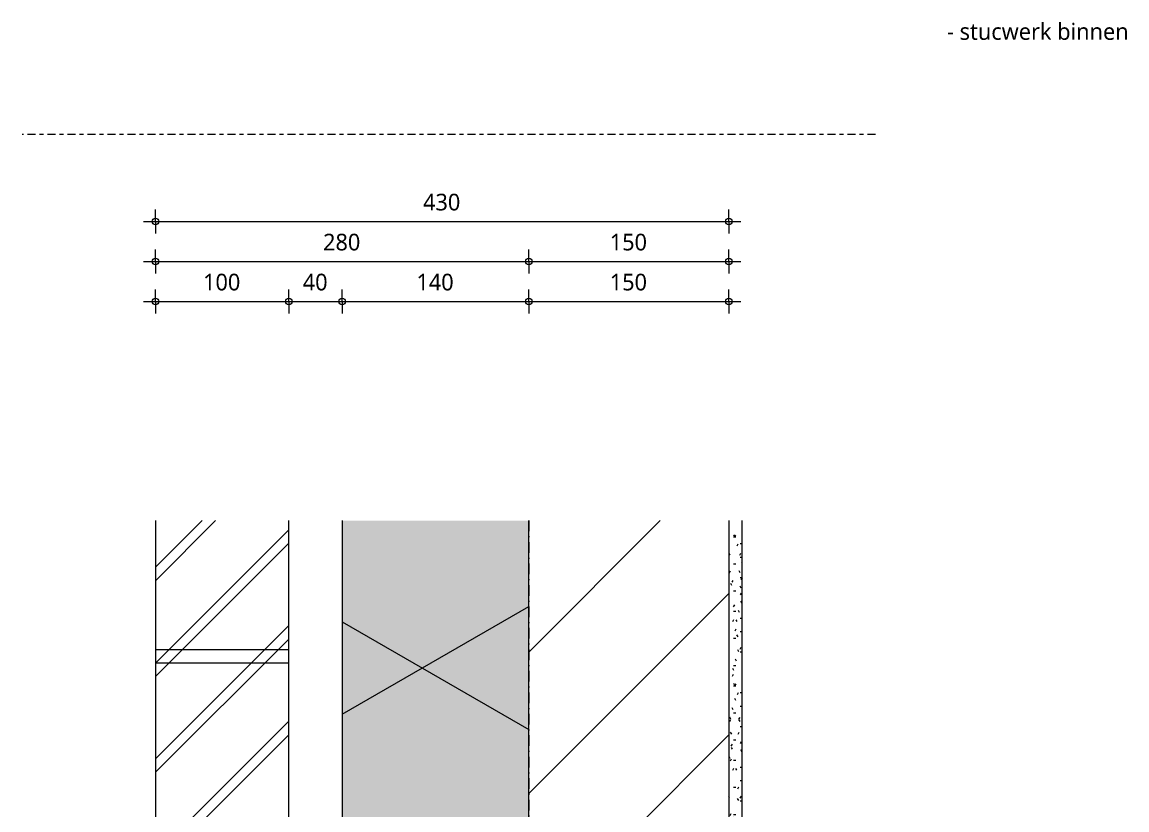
# Model space of a CAD drawing. Header units: millimetres. Extents: x -435 to 27166, y -19117 to 26500.
# Drawn here: x 1671 to 2500, y 16676 to 17267 of the extents above; entities that cross this region are included whole.
import ezdxf

# ---------------------------------------------------------------- set-up
doc = ezdxf.new("R2010")
doc.units = ezdxf.units.MM
doc.linetypes.add('MV_center', pattern=[15, 6, -3, 3, -3])
doc.linetypes.add('MV_stramien', pattern=[16, 8, -4, 0, -4])
for name, color, linetype, lineweight in [('A-ANNO-DIMS', 211, 'Continuous', 13), ('A-ANNO-DIMS-5', 211, 'Continuous', 13), ('A-DETL', 90, 'Continuous', 13), ('A-DETL-GENF', 92, 'Continuous', 18), ('G-ANNO-TEXT', 231, 'Continuous', 13)]:
    doc.layers.add(name, color=color, linetype=linetype, lineweight=lineweight)
doc.styles.add('Segoe UI_3', font='segoeui.ttf', dxfattribs={"height": 12.5})
doc.dimstyles.new('2_5_mm', dxfattribs={"dimscale": 304.8, "dimtxt": 13.092049, "dimasz": 0.016404, "dimexe": 0.029528, "dimexo": 0.0625, "dimgap": 0.014764, "dimtad": 1, "dimdec": 0, "dimzin": 0, "dimdsep": 46, "dimtxsty": 'Segoe UI_3', "dimblk1": 'DOTBLANK', "dimblk2": 'DOTBLANK', "dimsah": 1, "dimcen": 0.09, "dimdle": 0.029528, "dimazin": 0, "dimtfac": 1, "dimtdec": 4, "dimtix": 1, "dimtmove": 0, "dimatfit": 3, "dimfxl": 0.029528, "dimfxlon": 1, "dimtvp": 1, "dimtfill": 1, "dimtolj": 1, "dimtzin": 0, "dimarcsym": 2})

# ---------------------------------------------------------------- blocks, each defined once
blk = doc.blocks.new('42 isolatie - Type 1-3762229-Details Appartement')
at = {"layer": 'A-DETL-GENF'}
blk.add_hatch(color=256, dxfattribs=at).paths.add_polyline_path([(0.28, 0.8), (397.26, 0.8), (397.26, 140.8), (0.28, 140.8), (0.28, 71.51)])
at = {"layer": 'A-DETL-GENF', "lineweight": 13}
h = blk.add_hatch(dxfattribs=at)
h.set_pattern_fill('FP_8', color=256, style=0, pattern_type=2)
h.set_pattern_definition([(60, (-857.8, 704), (-121.936, 70.4), []), (120, (-857.8, 704), (-121.936, -70.4), [])])
h.paths.add_polyline_path([(0.28, 0.8), (397.26, 0.8), (397.26, 140.8), (0.28, 140.8), (0.28, 71.51)])
at = {"layer": 'A-DETL-GENF'}
for p, q in [((397.26, 140.8), (0.28, 140.8)), ((0.28, 140.8), (0.28, 0.8)), ((397.26, 140.8), (0.28, 140.8)), ((0.28, 140.8), (0.28, 0.8)), ((0.28, 0.8), (397.26, 0.8)), ((0.28, 0.8), (397.26, 0.8))]:
    blk.add_line(p, q, dxfattribs=at)
blk = doc.blocks.new('NLRS_00_DI_maskeer - Type 1-4234950-Details Appartement')
at = {"layer": 'A-DETL-GENF', "linetype": 'MV_center'}
blk.add_line((-100, 0), (540, 0), dxfattribs=at)
blk = doc.blocks.new('DIMBLOCK80-Details Appartement')
at = {"layer": 'A-ANNO-DIMS-5'}
for p, q in [((1771.16, 17057.32), (1771.16, 17066.32)), ((1871.16, 17057.32), (1871.16, 17066.32)), ((1762.16, 17057.32), (1871.16, 17057.32)), ((1771.16, 17057.32), (1771.16, 17048.32)), ((1871.16, 17057.32), (1871.16, 17048.32))]:
    blk.add_line(p, q, dxfattribs=at)
for centre in [(1771.16, 17057.32), (1871.16, 17057.32)]:
    blk.add_circle(centre, 2.5, dxfattribs=at)
at = {"layer": 'A-ANNO-DIMS-5', "color": 0, "insert": (1806.88, 17078.13), "char_height": 12.5, "width": 34.2774, "attachment_point": 1, "line_spacing_factor": 1.142579, "style": 'Segoe UI_3', "bg_fill": 3, "box_fill_scale": 1.25, "bg_fill_color": 9, "bg_fill_true_color": 13158600, "bg_fill_transparency": 0}
blk.add_mtext('100', dxfattribs=at)
blk = doc.blocks.new('_DotBlank')
at = {"color": 0, "linetype": 'ByBlock', "lineweight": -2}
blk.add_line((-0.5, 0), (-1, 0), dxfattribs=at)
blk.add_circle((0, 0), 0.5, dxfattribs=at)
blk = doc.blocks.new('DIMBLOCK81-Details Appartement')
at = {"layer": 'A-ANNO-DIMS-5'}
for p, q in [((1871.16, 17057.32), (1871.16, 17066.32)), ((1911.16, 17057.32), (1911.16, 17066.32)), ((1871.16, 17057.32), (1911.16, 17057.32)), ((1871.16, 17057.32), (1871.16, 17048.32)), ((1911.16, 17057.32), (1911.16, 17048.32))]:
    blk.add_line(p, q, dxfattribs=at)
for centre in [(1871.16, 17057.32), (1911.16, 17057.32)]:
    blk.add_circle(centre, 2.5, dxfattribs=at)
at = {"layer": 'A-ANNO-DIMS-5', "color": 0, "insert": (1881.64, 17078.13), "char_height": 12.5, "width": 22.8516, "attachment_point": 1, "line_spacing_factor": 1.142579, "style": 'Segoe UI_3', "bg_fill": 3, "box_fill_scale": 1.25, "bg_fill_color": 9, "bg_fill_true_color": 13158600, "bg_fill_transparency": 0}
blk.add_mtext('40', dxfattribs=at)
blk = doc.blocks.new('DIMBLOCK82-Details Appartement')
at = {"layer": 'A-ANNO-DIMS-5'}
for p, q in [((1911.16, 17057.32), (1911.16, 17066.32)), ((2051.16, 17057.32), (2051.16, 17066.32)), ((1911.16, 17057.32), (2051.16, 17057.32)), ((1911.16, 17057.32), (1911.16, 17048.32)), ((2051.16, 17057.32), (2051.16, 17048.32))]:
    blk.add_line(p, q, dxfattribs=at)
for centre in [(1911.16, 17057.32), (2051.16, 17057.32)]:
    blk.add_circle(centre, 2.5, dxfattribs=at)
at = {"layer": 'A-ANNO-DIMS-5', "color": 0, "insert": (1966.88, 17078.13), "char_height": 12.5, "width": 34.2774, "attachment_point": 1, "line_spacing_factor": 1.142579, "style": 'Segoe UI_3', "bg_fill": 3, "box_fill_scale": 1.25, "bg_fill_color": 9, "bg_fill_true_color": 13158600, "bg_fill_transparency": 0}
blk.add_mtext('140', dxfattribs=at)
blk = doc.blocks.new('DIMBLOCK83-Details Appartement')
at = {"layer": 'A-ANNO-DIMS-5'}
for p, q in [((2051.16, 17057.32), (2051.16, 17066.32)), ((2201.16, 17057.32), (2201.16, 17066.32)), ((2051.16, 17057.32), (2210.16, 17057.32)), ((2051.16, 17057.32), (2051.16, 17048.32)), ((2201.16, 17057.32), (2201.16, 17048.32))]:
    blk.add_line(p, q, dxfattribs=at)
for centre in [(2051.16, 17057.32), (2201.16, 17057.32)]:
    blk.add_circle(centre, 2.5, dxfattribs=at)
at = {"layer": 'A-ANNO-DIMS-5', "color": 0, "insert": (2111.88, 17078.13), "char_height": 12.5, "width": 34.2774, "attachment_point": 1, "line_spacing_factor": 1.142579, "style": 'Segoe UI_3', "bg_fill": 3, "box_fill_scale": 1.25, "bg_fill_color": 9, "bg_fill_true_color": 13158600, "bg_fill_transparency": 0}
blk.add_mtext('150', dxfattribs=at)
blk = doc.blocks.new('DIMBLOCK87-Details Appartement')
at = {"layer": 'A-ANNO-DIMS-5'}
for p, q in [((1771.16, 17117.32), (1771.16, 17126.32)), ((2201.16, 17117.32), (2201.16, 17126.32)), ((1762.16, 17117.32), (2210.16, 17117.32)), ((1771.16, 17117.32), (1771.16, 17108.32)), ((2201.16, 17117.32), (2201.16, 17108.32))]:
    blk.add_line(p, q, dxfattribs=at)
for centre in [(1771.16, 17117.32), (2201.16, 17117.32)]:
    blk.add_circle(centre, 2.5, dxfattribs=at)
at = {"layer": 'A-ANNO-DIMS-5', "color": 0, "insert": (1971.88, 17138.13), "char_height": 12.5, "width": 34.2774, "attachment_point": 1, "line_spacing_factor": 1.142579, "style": 'Segoe UI_3', "bg_fill": 3, "box_fill_scale": 1.25, "bg_fill_color": 9, "bg_fill_true_color": 13158600, "bg_fill_transparency": 0}
blk.add_mtext('430', dxfattribs=at)
blk = doc.blocks.new('DIMBLOCK101-Details Appartement')
at = {"layer": 'A-ANNO-DIMS-5'}
for p, q in [((1771.16, 17087.32), (1771.16, 17096.32)), ((2051.16, 17087.32), (2051.16, 17096.32)), ((1762.16, 17087.32), (2051.16, 17087.32)), ((1771.16, 17087.32), (1771.16, 17078.32)), ((2051.16, 17087.32), (2051.16, 17078.32))]:
    blk.add_line(p, q, dxfattribs=at)
for centre in [(1771.16, 17087.32), (2051.16, 17087.32)]:
    blk.add_circle(centre, 2.5, dxfattribs=at)
at = {"layer": 'A-ANNO-DIMS-5', "color": 0, "insert": (1896.88, 17108.13), "char_height": 12.5, "width": 34.2774, "attachment_point": 1, "line_spacing_factor": 1.142579, "style": 'Segoe UI_3', "bg_fill": 3, "box_fill_scale": 1.25, "bg_fill_color": 9, "bg_fill_true_color": 13158600, "bg_fill_transparency": 0}
blk.add_mtext('280', dxfattribs=at)
blk = doc.blocks.new('DIMBLOCK102-Details Appartement')
at = {"layer": 'A-ANNO-DIMS-5'}
for p, q in [((2051.16, 17087.32), (2051.16, 17096.32)), ((2201.16, 17087.32), (2201.16, 17096.32)), ((2051.16, 17087.32), (2210.16, 17087.32)), ((2051.16, 17087.32), (2051.16, 17078.32)), ((2201.16, 17087.32), (2201.16, 17078.32))]:
    blk.add_line(p, q, dxfattribs=at)
for centre in [(2051.16, 17087.32), (2201.16, 17087.32)]:
    blk.add_circle(centre, 2.5, dxfattribs=at)
at = {"layer": 'A-ANNO-DIMS-5', "color": 0, "insert": (2111.88, 17108.13), "char_height": 12.5, "width": 34.2774, "attachment_point": 1, "line_spacing_factor": 1.142579, "style": 'Segoe UI_3', "bg_fill": 3, "box_fill_scale": 1.25, "bg_fill_color": 9, "bg_fill_true_color": 13158600, "bg_fill_transparency": 0}
blk.add_mtext('150', dxfattribs=at)

msp = doc.modelspace()

# ---------------------------------------------------------------- hatches: boundary and pattern name
at = {"layer": 'A-DETL-GENF', "lineweight": 13}
h = msp.add_hatch(dxfattribs=at)
h.set_pattern_fill('FP_10', color=57, style=0, pattern_type=2)
h.set_pattern_definition([(45, (0, 0), (-35.92102, 35.92102), []), (45, (10.16, 0), (-35.92102, 35.92102), [])])
h.paths.add_polyline_path([(1980.45, 16025.94), (2201.19, 16025.94), (2201.19, 16455.94), (2101.19, 16455.94), (2101.19, 16125.94), (1871.16, 16125.94), (1871.16, 16892.92), (1771.16, 16892.92), (1771.16, 16025.94)])
h = msp.add_hatch(dxfattribs=at)
h.set_pattern_fill('FP_9', color=57, style=0, pattern_type=2)
h.set_pattern_definition([(45, (0, 0), (-53.033, 53.033), [])])
h.paths.add_polyline_path([(2201.16, 16635.94), (2201.16, 16892.92), (2051.16, 16892.92), (2051.16, 16635.94), (2099.05, 16635.94)])
h = msp.add_hatch(dxfattribs=at)
h.set_pattern_fill('FP_17', color=254, style=0, pattern_type=2)
h.set_pattern_definition([(0, (0, 0), (20.32, 5.08), [1.676, -13.564, 1.676, -13.564, -81.28]), (0, (0, 0), (20.32, 5.08), [-30.48, 1.676, -28.804, 1.676, -13.564, -35.56]), (0, (0, 0), (20.32, 5.08), [-76.2, 1.676, -8.484, 1.676, -23.724]), (120, (7.62, 2.54), (-14.559409, 15.0576362), [1.676, -13.564, 1.676, -13.564, -81.28]), (120, (7.62, 2.54), (-14.559409, 15.0576362), [-30.48, 1.676, -28.804, 1.676, -13.564, -35.56]), (120, (7.62, 2.54), (-14.559409, 15.0576362), [-76.2, 1.676, -8.484, 1.676, -23.724]), (240, (10.16, 12.7), (-5.760591, -20.1376362), [1.676, -13.564, 1.676, -13.564, -81.28]), (240, (10.16, 12.7), (-5.760591, -20.1376362), [-30.48, 1.676, -28.804, 1.676, -13.564, -35.56]), (240, (10.16, 12.7), (-5.760591, -20.1376362), [-76.2, 1.676, -8.484, 1.676, -23.724])])
h.paths.add_polyline_path([(2211.16, 16644.94), (2211.16, 16892.92), (2201.16, 16892.92), (2201.16, 16644.94)])

# ---------------------------------------------------------------- linework, layer by layer
at = {"layer": 'A-DETL', "lineweight": 18}
for p, q in [((1771.16, 16892.92), (1771.16, 16025.94)), ((1871.16, 16125.94), (1871.16, 16892.92)), ((2201.16, 16892.92), (2201.16, 16644.94)), ((2211.16, 16644.94), (2211.16, 16892.92)), ((1871.16, 16795.94), (1771.16, 16795.94)), ((1871.16, 16785.94), (1771.16, 16785.94))]:
    msp.add_line(p, q, dxfattribs=at)
at = {"layer": 'A-DETL', "linetype": 'MV_stramien', "lineweight": 18}
msp.add_line((2051.16, 16892.92), (2051.16, 15764.91), dxfattribs=at)

# ---------------------------------------------------------------- block references
at = {"layer": 'A-DETL-GENF', "linetype": 'MV_center', "rotation": 180}
msp.add_blockref('NLRS_00_DI_maskeer - Type 1-4234950-Details Appartement', (2211.16, 17182.61), dxfattribs=at)
at = {"layer": 'A-DETL-GENF', "rotation": 89.99999999999002}
msp.add_blockref('42 isolatie - Type 1-3762229-Details Appartement', (2051.96, 16495.66), dxfattribs=at)

# ---------------------------------------------------------------- texts
at = {"layer": 'G-ANNO-TEXT', "color": 7, "insert": (2364.83, 17266.08), "char_height": 12.5, "width": 167.1518, "attachment_point": 1, "style": 'Segoe UI_3'}
msp.add_mtext('- stucwerk binnen', dxfattribs=at)

# ---------------------------------------------------------------- dimensions: what is measured, and where the dimension line sits
at = {"layer": 'A-ANNO-DIMS'}
for base, p1, p2, override, picture, middle in [((2201.16, 17117.32), (1771.16, 17108.32), (2201.16, 17108.32), {"dimpost": '<>', "dimfxl": 430.00057}, 'DIMBLOCK87-Details Appartement', (1986.16, 17128.29)), ((1871.16, 17057.32), (1771.16, 17048.32), (1871.16, 17048.32), {"dimpost": '<>', "dimfxl": 100}, 'DIMBLOCK80-Details Appartement', (1821.16, 17068.32))]:
    dim = msp.add_linear_dim(base=base, p1=p1, p2=p2, dimstyle='2_5_mm', override=override, dxfattribs=at)
    dim.commit()
    dim.dimension.update_dxf_attribs({"geometry": picture, "text_midpoint": middle})

# ---------------------------------------------------------------- next in the draw order: dimensions: what is measured, and where the dimension line sits
dim = msp.add_linear_dim(base=(1911.16, 17057.32), p1=(1871.16, 17048.32), p2=(1911.16, 17048.32), dimstyle='2_5_mm', override={"dimpost": '<>', "dimfxl": 40.00058}, dxfattribs=at)
dim.commit()
dim.dimension.update_dxf_attribs({"geometry": 'DIMBLOCK81-Details Appartement', "text_midpoint": (1891.16, 17068.29)})

# ---------------------------------------------------------------- next in the draw order: dimensions: what is measured, and where the dimension line sits
dim = msp.add_linear_dim(base=(2051.16, 17057.32), p1=(1911.16, 17048.32), p2=(2051.16, 17048.32), dimstyle='2_5_mm', override={"dimpost": '<>', "dimfxl": 140}, dxfattribs=at)
dim.commit()
dim.dimension.update_dxf_attribs({"geometry": 'DIMBLOCK82-Details Appartement', "text_midpoint": (1981.16, 17068.32)})

# ---------------------------------------------------------------- next in the draw order: dimensions: what is measured, and where the dimension line sits
dim = msp.add_linear_dim(base=(2201.16, 17057.32), p1=(2051.16, 17048.32), p2=(2201.16, 17048.32), dimstyle='2_5_mm', override={"dimpost": '<>', "dimfxl": 149.99999}, dxfattribs=at)
dim.commit()
dim.dimension.update_dxf_attribs({"geometry": 'DIMBLOCK83-Details Appartement', "text_midpoint": (2126.16, 17068.32)})

# ---------------------------------------------------------------- next in the draw order: dimensions: what is measured, and where the dimension line sits
dim = msp.add_linear_dim(base=(2051.16, 17087.32), p1=(1771.16, 17078.32), p2=(2051.16, 17078.32), dimstyle='2_5_mm', override={"dimpost": '<>', "dimfxl": 280.00058}, dxfattribs=at)
dim.commit()
dim.dimension.update_dxf_attribs({"geometry": 'DIMBLOCK101-Details Appartement', "text_midpoint": (1911.16, 17098.29)})

# ---------------------------------------------------------------- next in the draw order: dimensions: what is measured, and where the dimension line sits
dim = msp.add_linear_dim(base=(2201.16, 17087.32), p1=(2051.16, 17078.32), p2=(2201.16, 17078.32), dimstyle='2_5_mm', override={"dimpost": '<>', "dimfxl": 149.99999}, dxfattribs=at)
dim.commit()
dim.dimension.update_dxf_attribs({"geometry": 'DIMBLOCK102-Details Appartement', "text_midpoint": (2126.16, 17098.32)})

doc.saveas('drawing.dxf')
